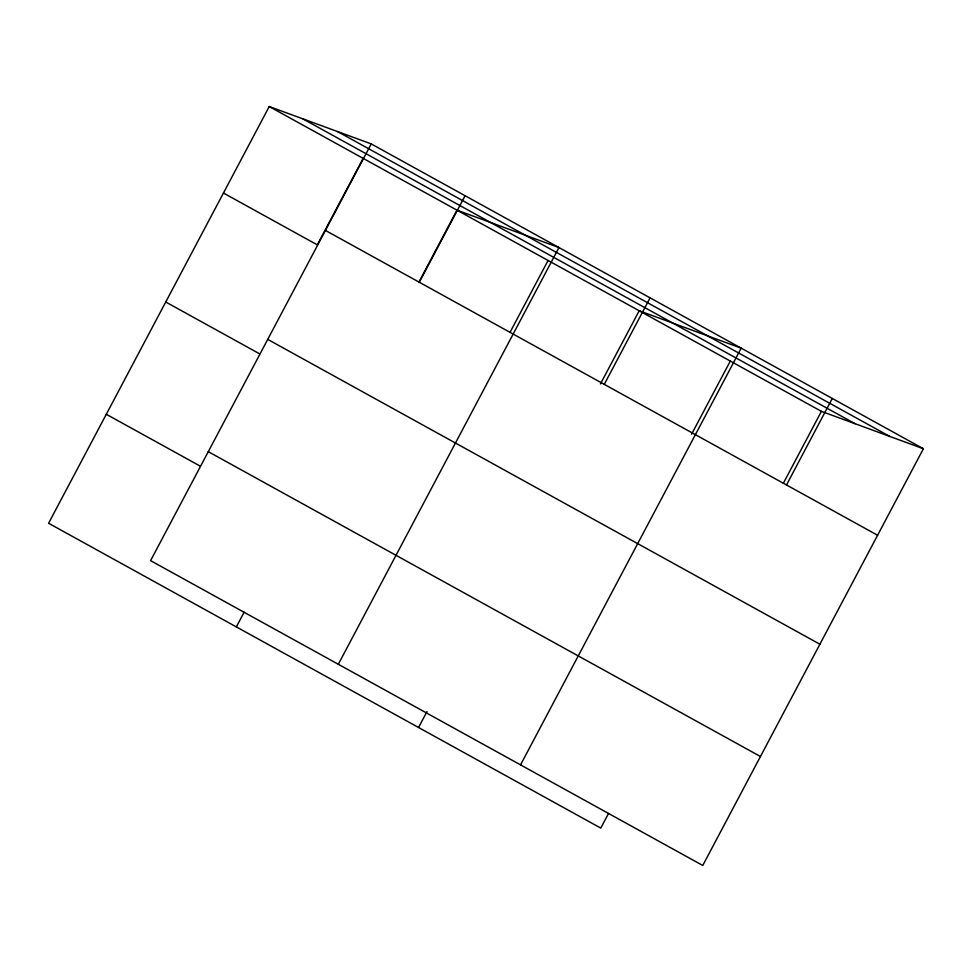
<?xml version="1.0" encoding="UTF-8"?>
<svg xmlns="http://www.w3.org/2000/svg" width="972" height="972" viewBox="0 0 972 972"><rect width="100%" height="100%" fill="white"/><g stroke="black" fill="none" stroke-linecap="round" stroke-linejoin="round"><path stroke-width="1.46" d="M371.231 143.905L150.587 560.637L702.756 865.469L923.4 448.748L371.231 143.905L269.244 106.531L48.6 523.252L600.769 828.095L608.508 813.479M363.115 158.351L317.309 244.859L223.439 193.039M236.342 626.891L244.081 612.275M418.932 282.038L456.986 210.171L558.961 247.556L338.317 664.277M419.297 282.245L465.102 195.737M510.033 332.339L548.087 260.472M418.555 727.493L427 711.54M600.441 383.964L639.199 310.773L741.186 348.158L520.542 764.879M604.268 384.365L650.074 297.857M691.554 434.265L730.312 361.074M783.359 483.242L821.413 411.363L923.4 448.748M786.482 484.967L832.287 398.447M337.576 131.572L889.745 436.416M302.9 118.863L855.068 423.707M269.244 106.531L821.413 411.363M325.426 230.425L877.595 535.256M267.725 339.386L819.894 644.229M165.738 302L259.609 353.832M208.275 451.664L760.456 756.508M106.3 414.279L200.171 466.098"/></g></svg>
